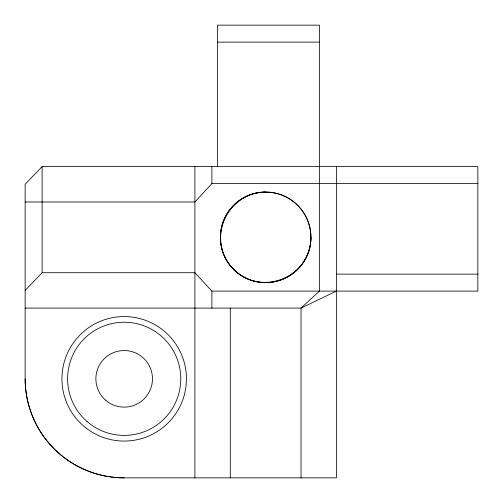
<?xml version="1.0" encoding="UTF-8"?>
<svg xmlns="http://www.w3.org/2000/svg" width="503" height="503" viewBox="0 0 503 503"><rect width="100%" height="100%" fill="white"/><g stroke="black" fill="none" stroke-linecap="round" stroke-linejoin="round"><path stroke-width="0.75" d="M310.917 237.353A45.27 45.27 0 0 1 243.012 276.556A45.27 45.27 0 0 1 243.012 198.151A45.27 45.27 0 0 1 310.917 237.353C311.005 277.008 261.61 297.468 233.637 269.363C205.532 241.39 225.992 191.995 265.647 192.083M211.889 166.619L211.889 183.595L194.913 201.986L25.15 201.986M25.15 290.401L42.126 272.72L194.913 272.72L211.889 291.111L477.85 291.111L477.85 166.619L42.126 166.619L25.15 184.305L25.15 378.822A99.028 99.028 0 0 0 124.178 477.85L336.381 477.85L336.381 166.619M336.381 291.111L301.014 308.088L25.15 308.088M217.548 42.126L319.405 42.126M211.889 183.595L477.85 183.595M336.381 274.135L477.85 274.135M301.014 477.85L301.014 308.088L319.405 291.111L319.405 25.15L217.548 25.15L217.548 166.619M230.28 308.088L230.28 477.85M211.889 291.111L211.889 308.088M194.913 166.619L194.913 477.85M42.126 166.619L42.126 272.72M124.178 477.85A99.028 99.028 0 0 1 25.15 378.822M86.39 428.286A62.246 62.246 0 0 0 185.909 386.82A62.246 62.246 0 0 0 100.235 321.36A62.246 62.246 0 0 0 86.39 428.286M86.994 421.476A56.588 56.588 0 0 0 179.709 389.699A56.588 56.588 0 0 0 105.831 325.29A56.588 56.588 0 0 0 86.994 421.476M105.586 400.149A28.294 28.294 0 0 0 151.944 384.261A28.294 28.294 0 0 0 115.005 352.056A28.294 28.294 0 0 0 105.586 400.149M233.637 269.363A45.27 45.27 0 0 0 309.376 249.067A45.27 45.27 0 0 0 253.933 193.624A45.27 45.27 0 0 0 233.637 269.363"/></g></svg>
